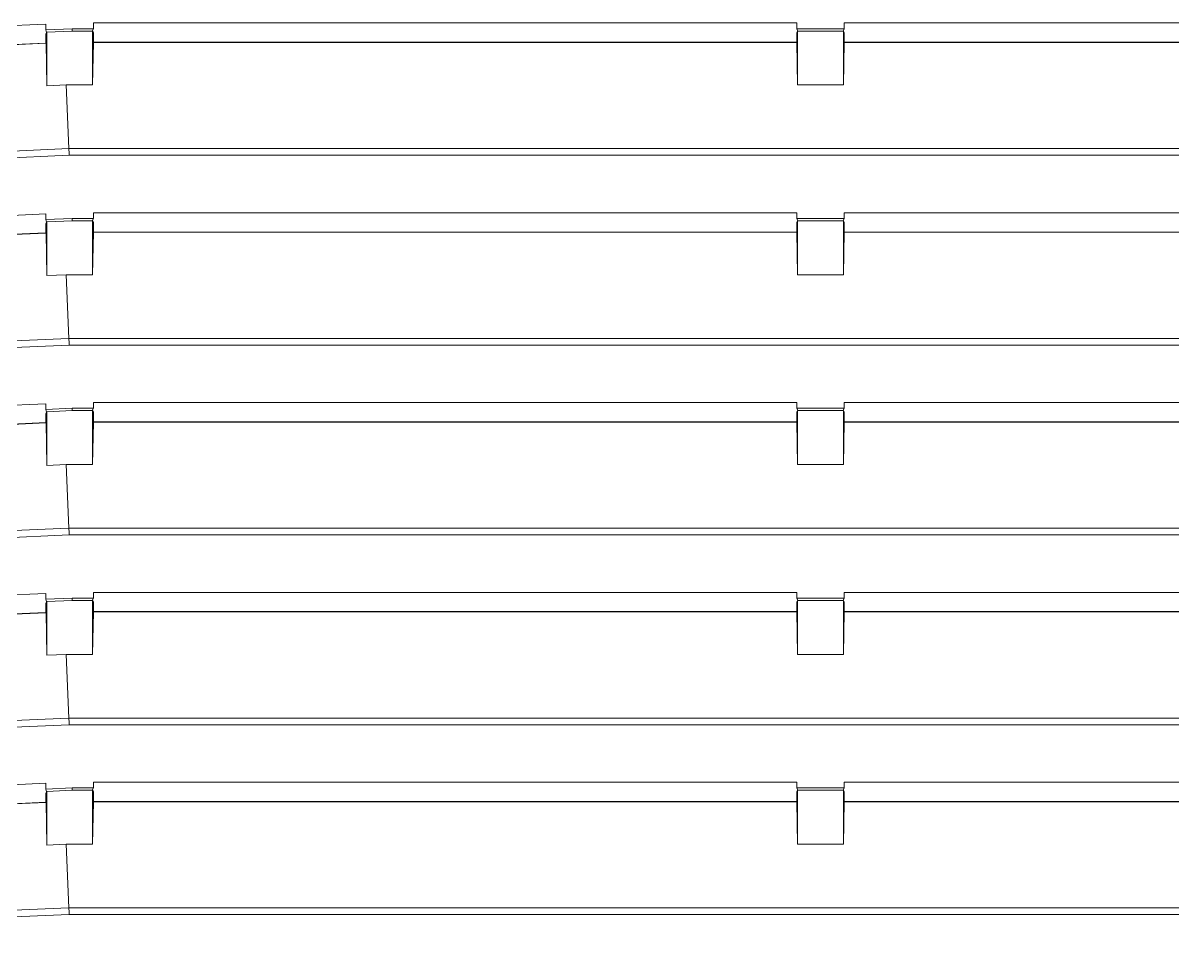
# Model space of a CAD drawing. Header units: millimetres. Extents: x -6000 to 26000, y -6000 to 26000.
# Drawn here: x 114.18 to 122.61, y -4219.22 to -4212.44 of the extents above; entities that cross this region are included whole.
import ezdxf

# ---------------------------------------------------------------- set-up
doc = ezdxf.new("R2010")
doc.units = ezdxf.units.MM
doc.header["$MEASUREMENT"] = 0
doc.layers.add('Чертеж и Рисунок_Ном._пера__7', color=7, linetype='Continuous', lineweight=15)

msp = doc.modelspace()

# ---------------------------------------------------------------- linework, layer by layer
at = {"layer": 'Чертеж и Рисунок_Ном._пера__7', "color": 7, "linetype": 'Continuous', "lineweight": 15}
for p, q in [((108.9057, -4212.6905), (114.3522, -4212.4527)), ((114.3522, -4212.4527), (114.3522, -4212.4947)), ((114.3522, -4212.4947), (114.543, -4212.4863)), ((114.3522, -4212.4947), (114.357, -4212.5139)), ((114.3522, -4212.5238), (114.357, -4212.5139)), ((114.3582, -4212.5114), (114.357, -4212.5139)), ((114.5433, -4212.5033), (114.3582, -4212.5114)), ((114.3582, -4212.5114), (114.3582, -4212.9049)), ((114.543, -4212.4863), (114.6999, -4212.4863)), ((114.5433, -4212.5033), (114.543, -4212.4863)), ((114.6914, -4212.5033), (114.5433, -4212.5033)), ((114.6914, -4212.5033), (114.6999, -4212.4863)), ((114.6914, -4212.5033), (114.6938, -4212.5033)), ((114.6938, -4212.8987), (114.6938, -4212.5033)), ((114.6938, -4212.5033), (114.6999, -4212.5155)), ((114.6999, -4212.4446), (119.8536, -4212.4446)), ((114.6999, -4212.4863), (114.6999, -4212.4446)), ((114.6999, -4212.5155), (114.6999, -4212.5857)), ((119.8536, -4212.4446), (119.8536, -4212.4863)), ((119.8536, -4212.4863), (120.2013, -4212.4863)), ((119.8536, -4212.4863), (119.8621, -4212.5033)), ((119.8536, -4212.5155), (119.8596, -4212.5033)), ((119.8536, -4212.5857), (119.8536, -4212.5155)), ((119.8596, -4212.5033), (119.8596, -4212.8987)), ((119.8621, -4212.5033), (119.8596, -4212.5033)), ((119.8621, -4212.5033), (120.1928, -4212.5033)), ((120.1928, -4212.5033), (120.2013, -4212.4863)), ((120.1928, -4212.5033), (120.1952, -4212.5033)), ((120.1952, -4212.8987), (120.1952, -4212.5033)), ((120.2013, -4212.5155), (120.1952, -4212.5033)), ((120.2013, -4212.4446), (125.355, -4212.4446)), ((120.2013, -4212.4446), (120.2013, -4212.4863)), ((120.2013, -4212.5155), (120.2013, -4212.5857)), ((108.9197, -4212.8307), (114.3528, -4212.5935)), ((114.3522, -4212.5916), (108.9203, -4212.8287)), ((114.3522, -4212.5916), (114.3522, -4212.5238)), ((114.3528, -4212.5935), (114.3522, -4212.5916)), ((114.3528, -4212.5935), (114.3582, -4212.9049)), ((114.6993, -4212.5876), (114.6938, -4212.8987)), ((114.6999, -4212.5857), (114.6993, -4212.5876)), ((119.8542, -4212.5876), (114.6993, -4212.5876)), ((114.6999, -4212.5857), (119.8536, -4212.5857)), ((119.8542, -4212.5876), (119.8536, -4212.5857)), ((119.8596, -4212.8987), (119.8542, -4212.5876)), ((120.2007, -4212.5876), (120.1952, -4212.8987)), ((125.3556, -4212.5876), (120.2007, -4212.5876)), ((120.2013, -4212.5857), (120.2013, -4212.5857)), ((120.2013, -4212.5857), (125.355, -4212.5857)), ((114.5002, -4212.8987), (114.3582, -4212.9049)), ((114.5002, -4212.8987), (114.5206, -4213.3652)), ((114.6938, -4212.8987), (114.5002, -4212.8987)), ((120.1952, -4212.8987), (119.8596, -4212.8987)), ((114.5217, -4213.4144), (108.9057, -4213.6596)), ((114.5206, -4213.3652), (108.9061, -4213.6103)), ((125.5343, -4213.3652), (114.5206, -4213.3652)), ((125.5332, -4213.4144), (114.5217, -4213.4144)), ((108.9057, -4214.0815), (114.3522, -4213.8437)), ((114.3522, -4213.8437), (114.3522, -4213.8857)), ((114.6999, -4213.8356), (119.8536, -4213.8356)), ((114.6999, -4213.8773), (114.6999, -4213.8356)), ((119.8536, -4213.8356), (119.8536, -4213.8773)), ((120.2013, -4213.8356), (125.355, -4213.8356)), ((120.2013, -4213.8356), (120.2013, -4213.8773)), ((114.3522, -4213.8857), (114.543, -4213.8773)), ((114.3522, -4213.8857), (114.357, -4213.9049)), ((114.3522, -4213.9148), (114.357, -4213.9049)), ((114.3522, -4213.9826), (114.3522, -4213.9148)), ((114.3582, -4213.9024), (114.357, -4213.9049)), ((114.5433, -4213.8943), (114.3582, -4213.9024)), ((114.3582, -4213.9024), (114.3582, -4214.2959)), ((114.543, -4213.8773), (114.6999, -4213.8773)), ((114.5433, -4213.8943), (114.543, -4213.8773)), ((114.6914, -4213.8943), (114.5433, -4213.8943)), ((114.6914, -4213.8943), (114.6999, -4213.8773)), ((114.6914, -4213.8943), (114.6938, -4213.8943)), ((114.6938, -4214.2897), (114.6938, -4213.8943)), ((114.6938, -4213.8943), (114.6999, -4213.9065)), ((114.6999, -4213.9065), (114.6999, -4213.9767)), ((119.8536, -4213.8773), (120.2013, -4213.8773)), ((119.8536, -4213.8773), (119.8621, -4213.8943)), ((119.8536, -4213.9065), (119.8596, -4213.8943)), ((119.8536, -4213.9767), (119.8536, -4213.9065)), ((119.8596, -4213.8943), (119.8596, -4214.2897)), ((119.8621, -4213.8943), (119.8596, -4213.8943)), ((119.8621, -4213.8943), (120.1928, -4213.8943)), ((120.1928, -4213.8943), (120.2013, -4213.8773)), ((120.1928, -4213.8943), (120.1952, -4213.8943)), ((120.1952, -4214.2897), (120.1952, -4213.8943)), ((120.2013, -4213.9065), (120.1952, -4213.8943)), ((120.2013, -4213.9065), (120.2013, -4213.9767)), ((108.9197, -4214.2217), (114.3528, -4213.9845)), ((114.3522, -4213.9826), (108.9203, -4214.2197)), ((114.3528, -4213.9845), (114.3522, -4213.9826)), ((114.3528, -4213.9845), (114.3582, -4214.2959)), ((114.6993, -4213.9786), (114.6938, -4214.2897)), ((114.6999, -4213.9767), (114.6993, -4213.9786)), ((119.8542, -4213.9786), (114.6993, -4213.9786)), ((114.6999, -4213.9767), (119.8536, -4213.9767)), ((119.8542, -4213.9786), (119.8536, -4213.9767)), ((119.8596, -4214.2897), (119.8542, -4213.9786)), ((120.2007, -4213.9786), (120.1952, -4214.2897)), ((125.3556, -4213.9786), (120.2007, -4213.9786)), ((120.2013, -4213.9767), (120.2013, -4213.9767)), ((120.2013, -4213.9767), (125.355, -4213.9767)), ((114.5002, -4214.2897), (114.3582, -4214.2959)), ((114.5002, -4214.2897), (114.5206, -4214.7562)), ((114.6938, -4214.2897), (114.5002, -4214.2897)), ((120.1952, -4214.2897), (119.8596, -4214.2897)), ((114.5206, -4214.7562), (108.9061, -4215.0013)), ((125.5343, -4214.7562), (114.5206, -4214.7562)), ((114.5217, -4214.8054), (108.9057, -4215.0506)), ((125.5332, -4214.8054), (114.5217, -4214.8054)), ((108.9057, -4215.4725), (114.3522, -4215.2347)), ((114.3522, -4215.2347), (114.3522, -4215.2767)), ((114.3522, -4215.2767), (114.543, -4215.2683)), ((114.3522, -4215.2767), (114.357, -4215.2959)), ((114.3522, -4215.3058), (114.357, -4215.2959)), ((114.3582, -4215.2934), (114.357, -4215.2959)), ((114.5433, -4215.2853), (114.3582, -4215.2934)), ((114.3582, -4215.2934), (114.3582, -4215.6869)), ((114.543, -4215.2683), (114.6999, -4215.2683)), ((114.5433, -4215.2853), (114.543, -4215.2683)), ((114.6914, -4215.2853), (114.5433, -4215.2853)), ((114.6914, -4215.2853), (114.6999, -4215.2683)), ((114.6914, -4215.2853), (114.6938, -4215.2853)), ((114.6938, -4215.6807), (114.6938, -4215.2853)), ((114.6938, -4215.2853), (114.6999, -4215.2975)), ((114.6999, -4215.2266), (119.8536, -4215.2266)), ((114.6999, -4215.2683), (114.6999, -4215.2266)), ((114.6999, -4215.2975), (114.6999, -4215.3677)), ((119.8536, -4215.2266), (119.8536, -4215.2683)), ((119.8536, -4215.2683), (120.2013, -4215.2683)), ((119.8536, -4215.2683), (119.8621, -4215.2853)), ((119.8536, -4215.2975), (119.8596, -4215.2853)), ((119.8536, -4215.3677), (119.8536, -4215.2975)), ((119.8596, -4215.2853), (119.8596, -4215.6807)), ((119.8621, -4215.2853), (119.8596, -4215.2853)), ((119.8621, -4215.2853), (120.1928, -4215.2853)), ((120.1928, -4215.2853), (120.2013, -4215.2683)), ((120.1928, -4215.2853), (120.1952, -4215.2853)), ((120.1952, -4215.6807), (120.1952, -4215.2853)), ((120.2013, -4215.2975), (120.1952, -4215.2853)), ((120.2013, -4215.2266), (125.355, -4215.2266)), ((120.2013, -4215.2266), (120.2013, -4215.2683)), ((120.2013, -4215.2975), (120.2013, -4215.3677)), ((108.9197, -4215.6127), (114.3528, -4215.3755)), ((114.3522, -4215.3736), (108.9203, -4215.6107)), ((114.3522, -4215.3736), (114.3522, -4215.3058)), ((114.3528, -4215.3755), (114.3522, -4215.3736)), ((114.3528, -4215.3755), (114.3582, -4215.6869)), ((114.6993, -4215.3696), (114.6938, -4215.6807)), ((114.6999, -4215.3677), (114.6993, -4215.3696)), ((119.8542, -4215.3696), (114.6993, -4215.3696)), ((114.6999, -4215.3677), (119.8536, -4215.3677)), ((119.8542, -4215.3696), (119.8536, -4215.3677)), ((119.8596, -4215.6807), (119.8542, -4215.3696)), ((120.2007, -4215.3696), (120.1952, -4215.6807)), ((125.3556, -4215.3696), (120.2007, -4215.3696)), ((120.2013, -4215.3677), (120.2013, -4215.3677)), ((120.2013, -4215.3677), (125.355, -4215.3677)), ((114.5002, -4215.6807), (114.3582, -4215.6869)), ((114.5002, -4215.6807), (114.5206, -4216.1472)), ((114.6938, -4215.6807), (114.5002, -4215.6807)), ((120.1952, -4215.6807), (119.8596, -4215.6807)), ((114.5217, -4216.1964), (108.9057, -4216.4416)), ((114.5206, -4216.1472), (108.9061, -4216.3923)), ((125.5343, -4216.1472), (114.5206, -4216.1472)), ((125.5332, -4216.1964), (114.5217, -4216.1964)), ((108.9057, -4216.8635), (114.3522, -4216.6257)), ((114.3522, -4216.6257), (114.3522, -4216.6677)), ((114.6999, -4216.6176), (119.8536, -4216.6176)), ((114.6999, -4216.6593), (114.6999, -4216.6176)), ((119.8536, -4216.6176), (119.8536, -4216.6593)), ((120.2013, -4216.6176), (125.355, -4216.6176)), ((120.2013, -4216.6176), (120.2013, -4216.6593)), ((114.3522, -4216.6677), (114.543, -4216.6593)), ((114.3522, -4216.6677), (114.357, -4216.6869)), ((114.3522, -4216.6968), (114.357, -4216.6869)), ((114.3522, -4216.7646), (114.3522, -4216.6968)), ((114.3582, -4216.6844), (114.357, -4216.6869)), ((114.5433, -4216.6763), (114.3582, -4216.6844)), ((114.3582, -4216.6844), (114.3582, -4217.0779)), ((114.543, -4216.6593), (114.6999, -4216.6593)), ((114.5433, -4216.6763), (114.543, -4216.6593)), ((114.6914, -4216.6763), (114.5433, -4216.6763)), ((114.6914, -4216.6763), (114.6999, -4216.6593)), ((114.6914, -4216.6763), (114.6938, -4216.6763)), ((114.6938, -4217.0717), (114.6938, -4216.6763)), ((114.6938, -4216.6763), (114.6999, -4216.6885)), ((114.6999, -4216.6885), (114.6999, -4216.7587)), ((119.8536, -4216.6593), (120.2013, -4216.6593)), ((119.8536, -4216.6593), (119.8621, -4216.6763)), ((119.8536, -4216.6885), (119.8596, -4216.6763)), ((119.8536, -4216.7587), (119.8536, -4216.6885)), ((119.8596, -4216.6763), (119.8596, -4217.0717)), ((119.8621, -4216.6763), (119.8596, -4216.6763)), ((119.8621, -4216.6763), (120.1928, -4216.6763)), ((120.1928, -4216.6763), (120.2013, -4216.6593)), ((120.1928, -4216.6763), (120.1952, -4216.6763)), ((120.1952, -4217.0717), (120.1952, -4216.6763)), ((120.2013, -4216.6885), (120.1952, -4216.6763)), ((120.2013, -4216.6885), (120.2013, -4216.7587)), ((108.9197, -4217.0037), (114.3528, -4216.7665)), ((114.3522, -4216.7646), (108.9203, -4217.0017)), ((114.3528, -4216.7665), (114.3522, -4216.7646)), ((114.3528, -4216.7665), (114.3582, -4217.0779)), ((114.6993, -4216.7606), (114.6938, -4217.0717)), ((114.6999, -4216.7587), (114.6993, -4216.7606)), ((119.8542, -4216.7606), (114.6993, -4216.7606)), ((114.6999, -4216.7587), (119.8536, -4216.7587)), ((119.8542, -4216.7606), (119.8536, -4216.7587)), ((119.8596, -4217.0717), (119.8542, -4216.7606)), ((120.2007, -4216.7606), (120.1952, -4217.0717)), ((125.3556, -4216.7606), (120.2007, -4216.7606)), ((120.2013, -4216.7587), (120.2013, -4216.7587)), ((120.2013, -4216.7587), (125.355, -4216.7587)), ((114.5002, -4217.0717), (114.3582, -4217.0779)), ((114.5002, -4217.0717), (114.5206, -4217.5382)), ((114.6938, -4217.0717), (114.5002, -4217.0717)), ((120.1952, -4217.0717), (119.8596, -4217.0717)), ((114.5206, -4217.5382), (108.9061, -4217.7833)), ((125.5343, -4217.5382), (114.5206, -4217.5382)), ((114.5217, -4217.5874), (108.9057, -4217.8326)), ((125.5332, -4217.5874), (114.5217, -4217.5874)), ((108.9057, -4218.2545), (114.3522, -4218.0167)), ((114.3522, -4218.0167), (114.3522, -4218.0587)), ((114.3522, -4218.0587), (114.543, -4218.0503)), ((114.3522, -4218.0587), (114.357, -4218.0779)), ((114.3522, -4218.0878), (114.357, -4218.0779)), ((114.3582, -4218.0754), (114.357, -4218.0779)), ((114.5433, -4218.0673), (114.3582, -4218.0754)), ((114.3582, -4218.0754), (114.3582, -4218.4689)), ((114.543, -4218.0503), (114.6999, -4218.0503)), ((114.5433, -4218.0673), (114.543, -4218.0503)), ((114.6914, -4218.0673), (114.5433, -4218.0673)), ((114.6914, -4218.0673), (114.6999, -4218.0503)), ((114.6914, -4218.0673), (114.6938, -4218.0673)), ((114.6938, -4218.4627), (114.6938, -4218.0673)), ((114.6938, -4218.0673), (114.6999, -4218.0795)), ((114.6999, -4218.0086), (119.8536, -4218.0086)), ((114.6999, -4218.0503), (114.6999, -4218.0086)), ((114.6999, -4218.0795), (114.6999, -4218.1497)), ((119.8536, -4218.0086), (119.8536, -4218.0503)), ((119.8536, -4218.0503), (120.2013, -4218.0503)), ((119.8536, -4218.0503), (119.8621, -4218.0673)), ((119.8536, -4218.0795), (119.8596, -4218.0673)), ((119.8536, -4218.1497), (119.8536, -4218.0795)), ((119.8596, -4218.0673), (119.8596, -4218.4627)), ((119.8621, -4218.0673), (119.8596, -4218.0673)), ((119.8621, -4218.0673), (120.1928, -4218.0673)), ((120.1928, -4218.0673), (120.2013, -4218.0503)), ((120.1928, -4218.0673), (120.1952, -4218.0673)), ((120.1952, -4218.4627), (120.1952, -4218.0673)), ((120.2013, -4218.0795), (120.1952, -4218.0673)), ((120.2013, -4218.0086), (125.355, -4218.0086)), ((120.2013, -4218.0086), (120.2013, -4218.0503)), ((120.2013, -4218.0795), (120.2013, -4218.1497)), ((108.9197, -4218.3947), (114.3528, -4218.1575)), ((114.3522, -4218.1556), (108.9203, -4218.3927)), ((114.3522, -4218.1556), (114.3522, -4218.0878)), ((114.3528, -4218.1575), (114.3522, -4218.1556)), ((114.3528, -4218.1575), (114.3582, -4218.4689)), ((114.6993, -4218.1516), (114.6938, -4218.4627)), ((114.6999, -4218.1497), (114.6993, -4218.1516)), ((119.8542, -4218.1516), (114.6993, -4218.1516)), ((114.6999, -4218.1497), (119.8536, -4218.1497)), ((119.8542, -4218.1516), (119.8536, -4218.1497)), ((119.8596, -4218.4627), (119.8542, -4218.1516)), ((120.2007, -4218.1516), (120.1952, -4218.4627)), ((125.3556, -4218.1516), (120.2007, -4218.1516)), ((120.2013, -4218.1497), (120.2013, -4218.1497)), ((120.2013, -4218.1497), (125.355, -4218.1497)), ((114.5002, -4218.4627), (114.3582, -4218.4689)), ((114.5002, -4218.4627), (114.5206, -4218.9292)), ((114.6938, -4218.4627), (114.5002, -4218.4627)), ((120.1952, -4218.4627), (119.8596, -4218.4627)), ((114.5217, -4218.9784), (108.9057, -4219.2236)), ((114.5206, -4218.9292), (108.9061, -4219.1743)), ((125.5343, -4218.9292), (114.5206, -4218.9292)), ((125.5332, -4218.9784), (114.5217, -4218.9784))]:
    msp.add_line(p, q, dxfattribs=at)
at = {"layer": 'Чертеж и Рисунок_Ном._пера__7', "color": 7, "linetype": 'Continuous', "lineweight": 15, "flags": 128}
for points in [[(114.5217, -4213.4144), (114.5214, -4213.4008), (114.5211, -4213.3877), (114.5208, -4213.3757), (114.5206, -4213.3652)], [(114.5217, -4214.8054), (114.5214, -4214.7918), (114.5211, -4214.7787), (114.5208, -4214.7667), (114.5206, -4214.7562)], [(114.5217, -4216.1964), (114.5214, -4216.1828), (114.5211, -4216.1697), (114.5208, -4216.1577), (114.5206, -4216.1472)], [(114.5217, -4217.5874), (114.5214, -4217.5738), (114.5211, -4217.5607), (114.5208, -4217.5487), (114.5206, -4217.5382)], [(114.5217, -4218.9784), (114.5214, -4218.9648), (114.5211, -4218.9517), (114.5208, -4218.9397), (114.5206, -4218.9292)]]:
    msp.add_lwpolyline(points, dxfattribs=at)

doc.saveas('drawing.dxf')
